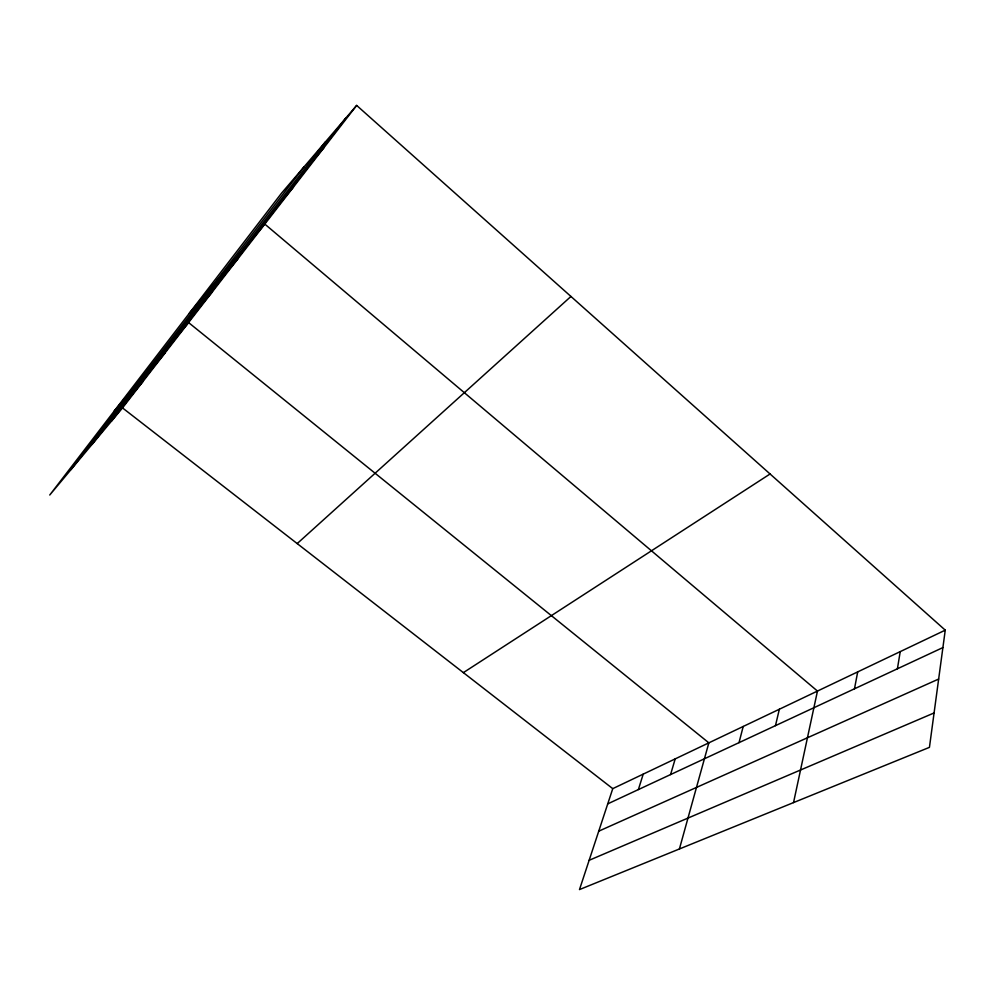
<?xml version="1.0" encoding="UTF-8"?>
<svg xmlns="http://www.w3.org/2000/svg" width="995" height="995" viewBox="0 0 995 995"><rect width="100%" height="100%" fill="white"/><g stroke="black" fill="none" stroke-linecap="round" stroke-linejoin="round"><path stroke-width="1.49" d="M945.25 630.158L929.442 747.357L579.488 889.58L612.758 788.649L945.25 630.158L356.658 105.42L281.573 193.129L49.75 495.012L122.522 407.925L356.658 105.42M897.415 668.777L900.226 651.625M854.481 688.801L857.702 671.886M793.537 802.592L817.467 691.065L264.807 224.099L189.386 313.176M775.466 725.654L779.359 709.236M739.024 742.643L743.203 726.474M679.411 848.971L708.85 742.842L188.577 322.579L114.102 411.196M670.568 774.57L675.207 758.874M638.38 789.57L643.218 774.122M70.981 469.603L303.823 167.135M92 444.454L325.576 141.725M111.627 420.972L345.638 118.305M154.275 365.799L165.307 352.64M132.36 394.157L143.33 381.048M226.711 272.108L237.867 258.899M201.376 304.88L212.507 291.672M282.319 200.194L293.463 187.072M312.915 160.618L324.022 147.596M297.194 543.581L570.943 296.46M463.371 672.632L770.068 473.981M607.746 803.861L942.899 647.571M598.741 831.173L938.658 679.05M589.139 860.302L934.081 712.955M122.522 407.925L612.758 788.649"/></g></svg>
